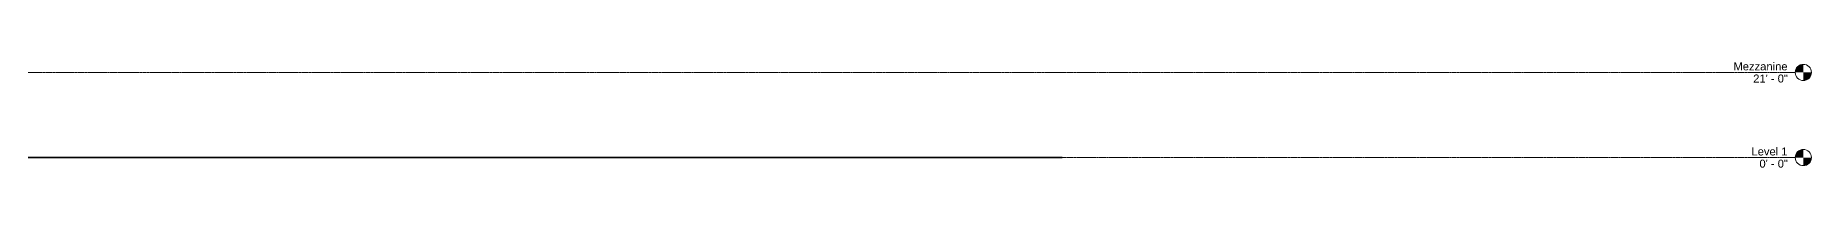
# Model space of a CAD drawing. Header units: inches. Extents: x -27425 to 3657, y -265 to 853.
# Drawn here: x -20805 to -15566, y -36 to 288 of the extents above; entities that cross this region are included whole.
import ezdxf

# ---------------------------------------------------------------- set-up
doc = ezdxf.new("R2010")
doc.units = ezdxf.units.IN
doc.header["$MEASUREMENT"] = 0
doc.linetypes.add('Grid Line 1_2_', pattern=[0.875, 0.5, -0.125, 0.125, -0.125])
doc.layers.add('A-FLOR-LEVL', color=51, linetype='Continuous', lineweight=9)
doc.layers.add('C-TOPO', color=7, linetype='Continuous', lineweight=9)
doc.styles.add('Arial', font='arial.ttf', dxfattribs={"height": 23.60479})

# ---------------------------------------------------------------- blocks, each defined once
blk = doc.blocks.new('Level - Level Head - Circle-15001-Section 15')
at = {"layer": 'A-FLOR-LEVL'}
h = blk.add_hatch(color=256, dxfattribs=at)
edge = h.paths.add_edge_path(flags=0)
edge.add_line((-15590.1, 0), (-15614.1, 0))
edge.add_arc((-15590.1, 0), 24, 90, 180, ccw=False)
edge.add_line((-15590.1, 24), (-15590.1, 0))
h = blk.add_hatch(color=256, dxfattribs=at)
edge = h.paths.add_edge_path(flags=0)
edge.add_line((-15590.1, -24), (-15590.1, 0))
edge.add_line((-15590.1, 0), (-15566.1, 0))
edge.add_arc((-15590.1, 0), 24, 270, 360, ccw=False)
blk.add_circle((-15590.1, 0), 24, dxfattribs=at)

msp = doc.modelspace()

# ---------------------------------------------------------------- linework, layer by layer
at = {"layer": 'C-TOPO', "lineweight": 35}
for p, q in [((-20887.6, 0), (-20754.8, 0)), ((-20754.8, 0), (-17776.5, 0))]:
    msp.add_line(p, q, dxfattribs=at)
at = {"layer": 'C-TOPO'}
for p, q in [((-20754.8, 0), (-20887.6, 0)), ((-20754.8, 0), (-17776.5, 0)), ((-17773.8, 0), (-17776.5, 0))]:
    msp.add_line(p, q, dxfattribs=at)

# ---------------------------------------------------------------- block references
at = {"layer": 'A-FLOR-LEVL'}
for p in [(0, 252), (0, 0)]:
    msp.add_blockref('Level - Level Head - Circle-15001-Section 15', p, dxfattribs=at)

# ---------------------------------------------------------------- next in the draw order: texts
at = {"layer": 'A-FLOR-LEVL', "char_height": 23.6, "attachment_point": 3, "line_spacing_factor": 0.938532, "style": 'Arial', "bg_fill": 3, "box_fill_scale": 1.25, "bg_fill_color": 0, "bg_fill_transparency": 0}
for s, insert, width in [('Mezzanine', (-15636.8, 281.8), 189.792), ('Level 1', (-15636.8, 29.8), 127.008)]:
    msp.add_mtext(s, dxfattribs=dict(at, insert=insert, width=width))

# ---------------------------------------------------------------- next in the draw order: texts
for s, insert, width in [('21\' - 0"', (-15635.7, 245.8), 121.824), ('0\' - 0"', (-15635.7, -6.2), 99.936)]:
    msp.add_mtext(s, dxfattribs=dict(at, insert=insert, width=width))

# ---------------------------------------------------------------- next in the draw order: linework, layer by layer
at = {"layer": 'A-FLOR-LEVL', "linetype": 'Grid Line 1_2_'}
for p, q in [((-25386.1, 252), (-15614.1, 252)), ((-25386.1, 0), (-15614.1, 0))]:
    msp.add_line(p, q, dxfattribs=at)

doc.saveas('drawing.dxf')
